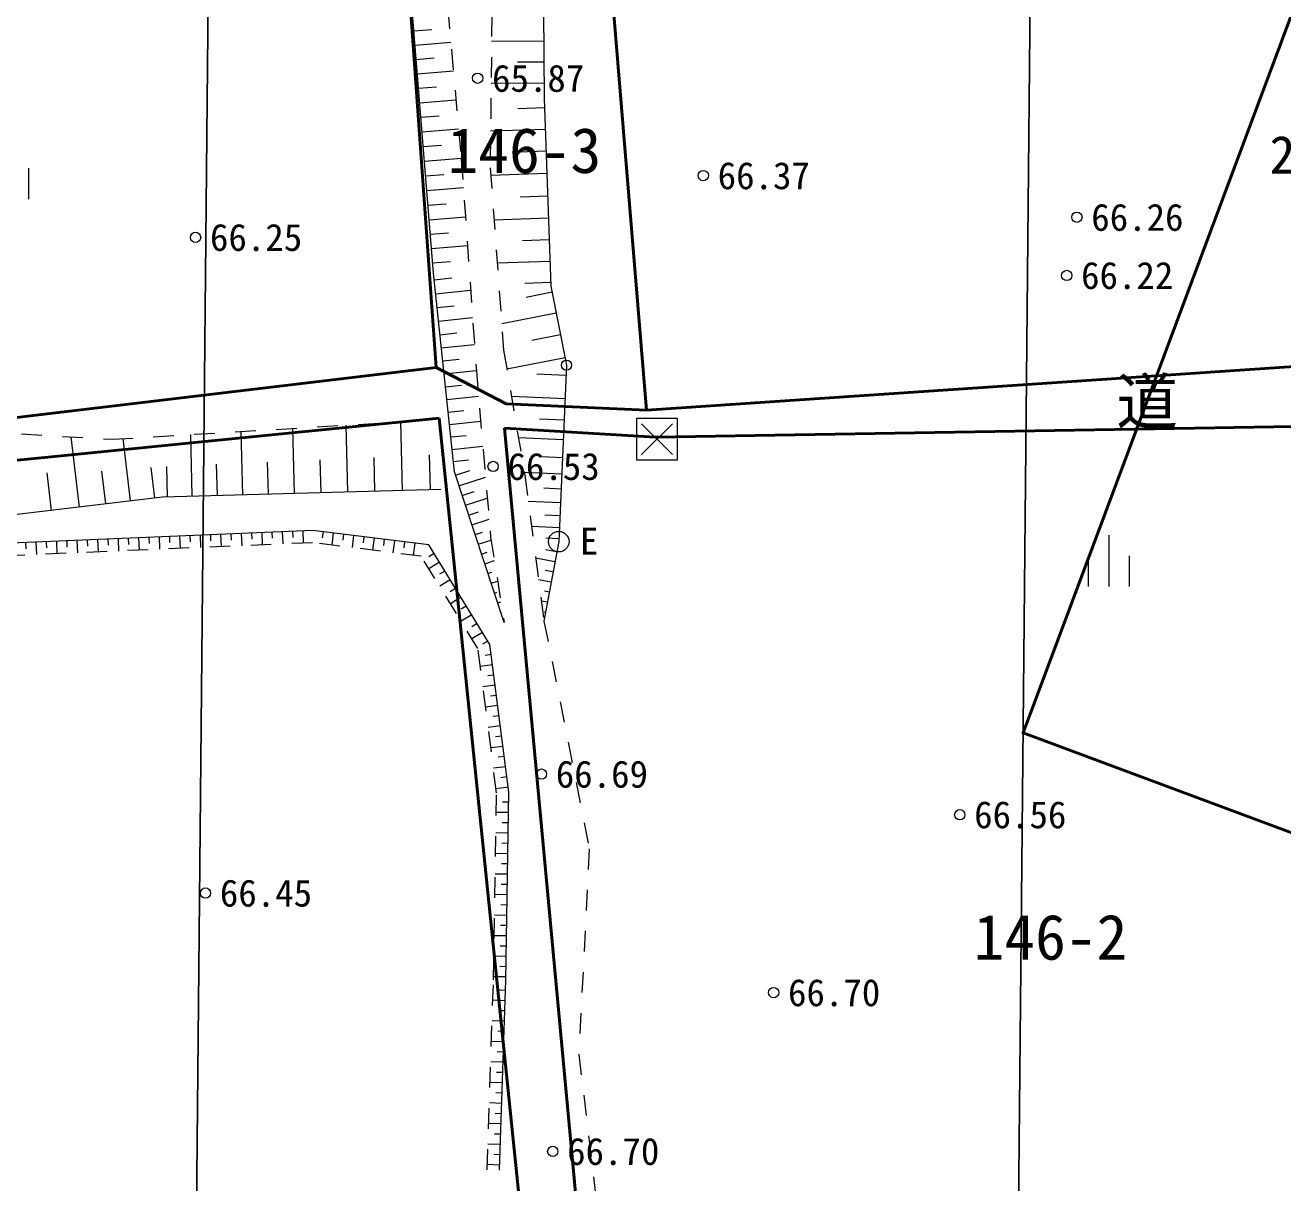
# Model space of a CAD drawing. Units: millimetres, scale not verified. Extents: x 0 to 478532, y 0 to 420999.
# Drawn here: x 160449 to 191054, y 148416 to 176582 of the extents above; entities that cross this region are included whole.
import ezdxf
from ezdxf.enums import TextEntityAlignment as Align

# ---------------------------------------------------------------- set-up
doc = ezdxf.new("R2010")
doc.units = ezdxf.units.MM
doc.header["$LTSCALE"] = 500
doc.linetypes.add('USER1', pattern=[2, 1, -1])
for name, color, linetype, lineweight in [('BGD', 7, 'Continuous', 13), ('BGD-EXST', 7, 'Continuous', 13), ('BMK-1', 171, 'Continuous', 25), ('BMK-SRVR', 3, 'Continuous', 13), ('単点測量範囲', 1, 'Continuous', 50), ('境界', 6, 'Continuous', 50)]:
    doc.layers.add(name, color=color, linetype=linetype, lineweight=lineweight)
doc.layers.add('地番名', color=6, linetype='Continuous')
doc.styles.add('ＭＳ ゴシック', font='')
doc.styles.get('ＭＳ ゴシック').set_extended_font_data('MS Gothic')

msp = doc.modelspace()

# ---------------------------------------------------------------- linework, layer by layer
at = {"layer": 'BGD', "linetype": 'USER1'}
for p, q in [((170550.8, 178981.7), (171062.9, 173321.4)), ((171816, 177804.2), (171765.7, 173110)), ((171062.9, 173321.4), (171420.9, 168260)), ((171765.7, 173110), (172091.4, 168678.3)), ((172091.4, 168678.3), (172607, 165636.5)), ((171420.9, 168260), (171776, 164128.6)), ((154366, 166986.8), (162567.1, 166505.2)), ((162567.1, 166505.2), (170515.7, 166988.5)), ((172607, 165636.5), (173074.6, 162077.2)), ((171776, 164128.6), (172103.4, 162051.9)), ((167437.8, 163989.8), (159737.1, 163659.6)), ((170088.8, 163659.5), (167437.8, 163989.8)), ((171468.3, 161412.8), (170088.8, 163659.5)), ((173074.6, 162077.2), (174175.2, 156540.4)), ((171921.2, 157906.5), (171468.3, 161412.8)), ((171846.4, 153354), (171921.2, 157906.5)), ((174175.2, 156540.4), (173922.9, 151541.9)), ((171689.9, 148733.8), (171846.4, 153354)), ((173922.9, 151541.9), (174431.6, 147296.2))]:
    msp.add_line(p, q, dxfattribs=at)
at = {"layer": 'BGD'}
for p, q in [((173064.2, 176933.2), (173080.7, 174800.6)), ((170384.4, 170549.4), (169875.6, 176860)), ((169909, 176445.1), (170341.5, 176480)), ((169937, 176097.7), (170805.4, 176167.8)), ((173069.9, 176193.5), (171798.7, 176183.7)), ((169965.1, 175749), (170401, 175784.2)), ((173073.8, 175685), (172433.5, 175680)), ((169993.4, 175398.9), (170868.6, 175469.5)), ((170021.7, 175047.5), (170461, 175082.9)), ((173077.8, 175172.8), (171787.7, 175162.8)), ((170050.2, 174694.6), (170932.3, 174765.8)), ((173080.7, 174800.6), (173240.9, 170229.2)), ((173088.8, 174568.4), (172434.8, 174545.5)), ((170078.7, 174340.4), (170521.5, 174376.1)), ((170107.4, 173984.8), (170996.4, 174056.5)), ((173107.2, 174045.2), (171775.2, 173998.6)), ((170136.2, 173627.8), (170582.5, 173663.8)), ((170165.1, 173269.4), (171061.1, 173341.7)), ((173125.8, 173512.4), (172447.7, 173488.7)), ((160526.8, 173099.1), (160526.8, 172349.1)), ((170193.9, 172912.2), (170640.3, 172948.2)), ((173144.9, 172969.9), (171779.5, 172922.1)), ((170222.6, 172556.5), (171112, 172628.2)), ((173164, 172423.8), (172491.8, 172400.2)), ((170251.2, 172202.1), (170694.1, 172237.8)), ((170279.6, 171849.2), (171162, 171920.3)), ((173182.8, 171886), (171859.1, 171839.6)), ((170308, 171497.6), (170747.4, 171533)), ((170336.2, 171147.4), (171211.7, 171218)), ((173201.4, 171356.5), (172549.7, 171333.7)), ((170364.3, 170798.6), (170800.4, 170833.7)), ((173219.7, 170835.1), (171936.2, 170790.2)), ((170893.1, 165715.1), (170384.4, 170549.4)), ((170401.7, 170385.3), (170832.9, 170430.7)), ((173237.7, 170321.8), (172605.8, 170299.6)), ((173240.9, 170229.2), (173621.8, 168309.9)), ((170437.5, 170045), (171288.3, 170134.5)), ((173269.8, 170083.3), (172638.2, 169958)), ((170472.8, 169709.2), (170892.5, 169753.4)), ((173370.1, 169578), (172044.6, 169315)), ((170507.7, 169378), (171335.7, 169465.2)), ((170542.1, 169051.3), (170950.5, 169094.3)), ((173475.3, 169047.8), (172779.9, 168909.8)), ((170576, 168729), (171381.7, 168813.8)), ((170609.4, 168411.1), (171006.9, 168452.9)), ((173585.8, 168491.5), (172170.7, 168210.7)), ((170642.5, 168096.9), (171427.8, 168179.6)), ((173610.8, 168060.1), (172898.2, 168091.4)), ((173621.8, 168309.9), (173433.2, 164015.6)), ((170675.3, 167785.2), (171065, 167826.2)), ((170707.9, 167475.8), (171481.3, 167557.2)), ((173585.8, 167490), (172283.1, 167547.2)), ((170740.2, 167168.8), (171124, 167209.2)), ((168300.6, 165220.3), (168256.8, 166851.2)), ((169632.4, 165256), (169587.4, 166932.1)), ((170772.2, 166864.1), (171534, 166944.2)), ((173562.9, 166969), (172967.6, 166995.1)), ((175447.8, 166134.5), (176197.8, 166884.5)), ((175447.8, 166884.5), (176197.8, 166134.5)), ((161772.9, 164857.6), (161568.4, 166563.8)), ((163015.6, 165006.5), (162834, 166521.4)), ((164516.8, 165118.7), (164476.4, 166621.3)), ((165743.8, 165151.6), (165702.3, 166695.8)), ((167004.7, 165185.5), (166962.1, 166772.4)), ((170804, 166561.7), (171182, 166601.4)), ((173542, 166492.7), (172453.8, 166540.5)), ((170835.6, 166261.6), (171585.9, 166340.5)), ((165126.1, 165135), (165105.6, 165896.7)), ((166369.9, 165168.4), (166348.9, 165951.2)), ((167648.2, 165202.8), (167626.6, 166007.1)), ((168961.9, 165238), (168939.7, 166064.7)), ((170312, 165274.3), (170289.2, 166123.8)), ((170867, 165963.7), (171239.2, 166002.9)), ((173522.9, 166057.5), (173025.6, 166079.3)), ((161090.4, 164775.7), (160980.8, 165690.3)), ((162409.6, 164933.9), (162314.2, 165729.8)), ((163607.7, 165077.5), (163518.9, 165817.6)), ((163915.7, 165102.5), (163895.8, 165843.7)), ((172103.4, 162051.9), (170893.1, 165715.1)), ((170920.2, 165633.3), (171273.4, 165750)), ((171005.4, 165375.2), (171650.5, 165588.4)), ((173505.4, 165659.6), (172596.4, 165699.5)), ((170561.9, 165281), (163788.1, 165099.1)), ((173489.4, 165296), (173068.2, 165314.5)), ((163788.1, 165099.1), (151508.6, 163627.2)), ((171083.8, 165137.9), (171378.2, 165235.1)), ((171162.3, 164900.5), (171694.5, 165076.3)), ((173474.6, 164959), (172691.5, 164993.4)), ((171240.7, 164663.1), (171478.6, 164741.7)), ((173460.9, 164645.7), (173096.9, 164661.7)), ((171319.1, 164425.7), (171738.5, 164564.3)), ((173448.1, 164354.6), (172771.5, 164384.3)), ((161959.3, 164055.2), (161965.8, 163905.3)), ((162209.1, 164065.9), (162222, 163766.1)), ((162458.9, 164076.6), (162465.3, 163926.7)), ((162708.7, 164087.3), (162721.5, 163787.6)), ((162958.4, 164098), (162964.9, 163948.1)), ((163208.2, 164108.7), (163221.1, 163809)), ((163458, 164119.4), (163464.4, 163969.6)), ((163707.7, 164130.1), (163720.6, 163830.4)), ((163957.5, 164140.8), (163963.9, 163991)), ((164207.3, 164151.5), (164220.1, 163851.8)), ((164457.1, 164162.2), (164463.5, 164012.4)), ((164706.8, 164173), (164719.7, 163873.2)), ((164956.6, 164183.7), (164963, 164033.8)), ((165206.4, 164194.4), (165219.2, 163894.6)), ((165456.1, 164205.1), (165462.6, 164055.2)), ((165705.9, 164215.8), (165718.8, 163916.1)), ((165955.7, 164226.5), (165962.1, 164076.6)), ((166205.4, 164237.2), (166218.3, 163937.5)), ((166455.2, 164247.9), (166461.6, 164098.1)), ((166705, 164258.6), (166717.8, 163958.9)), ((166954.8, 164269.3), (166961.2, 164119.5)), ((167204.5, 164280), (167217.4, 163980.3)), ((167698, 164259.7), (167679.5, 164110.8)), ((167946.1, 164228.7), (167909, 163931)), ((168194.2, 164197.8), (168175.7, 164049)), ((168442.3, 164166.9), (168405.2, 163869.2)), ((168690.4, 164136), (168671.8, 163987.2)), ((168938.5, 164105.1), (168901.4, 163807.4)), ((169186.5, 164074.2), (169168, 163925.4)), ((171397.6, 164188.3), (171579, 164248.3)), ((171476, 163951), (171787.7, 164054)), ((173436.2, 164084), (173121.8, 164097.8)), ((186818.4, 164174.3), (186818.4, 162924.3)), ((160460.7, 163990.9), (160467.2, 163841.1)), ((160710.5, 164001.6), (160723.3, 163701.9)), ((160960.3, 164012.3), (160966.7, 163862.5)), ((161210, 164023), (161222.9, 163723.3)), ((161459.8, 164033.7), (161466.2, 163883.9)), ((161709.6, 164044.5), (161722.4, 163744.7)), ((169434.6, 164043.3), (169397.5, 163745.6)), ((169682.7, 164012.4), (169664.2, 163863.6)), ((169930.8, 163981.5), (169893.7, 163683.8)), ((171554.4, 163713.6), (171690.8, 163758.7)), ((173433.2, 164015.6), (173074.6, 162077.2)), ((173387.7, 163769.8), (173113.3, 163820.5)), ((170399.8, 163726.3), (170272, 163647.8)), ((170530.7, 163513.3), (170275, 163356.3)), ((171632.9, 163476.2), (171866.7, 163553.5)), ((173342.3, 163523.9), (172873.2, 163610.7)), ((186318.4, 163674.3), (186318.4, 162924.3)), ((187318.4, 163674.3), (187318.4, 162924.3)), ((170661.5, 163300.2), (170533.6, 163221.7)), ((171711.3, 163238.8), (171808.7, 163271)), ((173296.8, 163278.1), (173102.1, 163314.1)), ((170792.3, 163087.2), (170536.6, 162930.2)), ((170923.1, 162874.1), (170795.3, 162795.7)), ((171789.7, 163001.5), (171945.6, 163053)), ((173251.3, 163032.3), (172941.6, 163089.6)), ((171053.9, 162661.1), (170798.3, 162504.1)), ((171868.1, 162764.1), (171926.6, 162783.4)), ((171946.6, 162526.7), (172024.5, 162552.4)), ((173160.4, 162540.6), (173010.1, 162568.4)), ((173205.8, 162786.5), (173090.9, 162807.7)), ((171184.7, 162448.1), (171056.9, 162369.6)), ((171315.5, 162235), (171059.9, 162078)), ((172025, 162289.3), (172044.5, 162295.8)), ((173114.9, 162294.8), (173079.6, 162301.3)), ((171446.4, 162022), (171318.5, 161943.5)), ((171577.2, 161808.9), (171321.5, 161651.9)), ((171708, 161595.9), (171580.2, 161517.4)), ((171821.7, 161019.2), (171524.1, 160980.7)), ((171789.6, 161267.1), (171640.9, 161247.9)), ((171853.7, 160771.2), (171704.9, 160752)), ((171885.7, 160523.3), (171588.2, 160484.8)), ((171917.7, 160275.3), (171769, 160256.1)), ((171949.8, 160027.4), (171652.2, 159989)), ((171981.8, 159779.5), (171833, 159760.2)), ((172013.8, 159531.5), (171716.3, 159493.1)), ((172045.8, 159283.6), (171897.1, 159264.4)), ((172077.9, 159035.6), (171780.3, 158997.2)), ((172141.9, 158539.8), (171844.4, 158501.3)), ((172109.9, 158787.7), (171961.1, 158768.5)), ((172174, 158291.8), (172025.2, 158272.6)), ((172206, 158043.9), (171908.5, 158005.4)), ((172217.4, 157673.4), (172067.5, 157675.9)), ((172213.3, 157423.4), (171913.4, 157428.4)), ((172209.2, 157173.5), (172059.2, 157175.9)), ((172205.1, 156923.5), (171905.1, 156928.4)), ((172196.9, 156423.6), (171896.9, 156428.5)), ((172201, 156673.5), (172051, 156676)), ((172192.8, 156173.6), (172042.8, 156176.1)), ((172188.7, 155923.6), (171888.7, 155928.6)), ((172184.6, 155673.7), (172034.6, 155676.1)), ((172180.4, 155423.7), (171880.5, 155428.6)), ((172176.3, 155173.7), (172026.3, 155176.2)), ((172172.2, 154923.8), (171872.3, 154928.7)), ((172168.1, 154673.8), (172018.1, 154676.3)), ((172164, 154423.8), (171864, 154428.8)), ((172159.9, 154173.9), (172009.9, 154176.3)), ((172155.8, 153923.9), (171855.8, 153928.8)), ((172151.7, 153673.9), (172001.7, 153676.4)), ((172147.6, 153424), (171847.6, 153428.9)), ((172137.8, 153096.6), (171987.9, 153101.6)), ((172129.4, 152846.7), (171829.5, 152856.9)), ((172120.9, 152596.8), (171971, 152601.9)), ((172112.4, 152347), (171812.6, 152357.1)), ((172095.5, 151847.3), (171795.7, 151857.4)), ((172104, 152097.1), (171954.1, 152102.2)), ((172087, 151597.4), (171937.1, 151602.5)), ((172078.6, 151347.6), (171778.8, 151357.7)), ((172070.1, 151097.7), (171920.2, 151102.8)), ((172061.7, 150847.8), (171761.8, 150858)), ((172053.2, 150598), (171903.3, 150603.1)), ((172044.7, 150348.1), (171744.9, 150358.3)), ((172036.3, 150098.3), (171886.4, 150103.4)), ((172027.8, 149848.4), (171728, 149858.6)), ((172010.9, 149348.7), (171711.1, 149358.9)), ((172019.3, 149598.6), (171869.4, 149603.6)), ((172002.4, 149098.9), (171852.5, 149103.9)), ((171994, 148849), (171694.1, 148859.1))]:
    msp.add_line(p, q, dxfattribs=at)
msp.add_lwpolyline([(175322.8, 166009.5), (176322.8, 166009.5), (176322.8, 167009.5), (175322.8, 167009.5)], close=True, dxfattribs=at)
msp.add_lwpolyline([(171989.7, 148723.6), (172146.3, 153346.4), (172221.5, 157923.4), (171757.6, 161515), (170269, 163939.4), (167450, 164290.6), (159711.4, 163958.8), (151946.9, 162954.1), (142996.5, 161866), (138607.5, 161152.6), (137943.6, 159773.9), (138575.5, 154002.6), (139853.5, 148920.3)], dxfattribs=at)
for centre, radius in [((173621.8, 168309.9), 125), ((173433.2, 164015.6), 250)]:
    msp.add_circle(centre, radius, dxfattribs=at)
at = {"layer": 'BGD-EXST'}
for centre in [(171460.3, 175289.7), (176951.3, 172921.1), (186042.6, 171907.9), (164596.4, 171419.1), (185794.7, 170493.1), (171836.3, 165845.8), (173011.6, 158360.4), (183192.1, 157372.3), (164837.1, 155466.1), (178663.2, 153043.9), (173287.4, 149181.4)]:
    msp.add_circle(centre, 125, dxfattribs=at)
at = {"layer": 'BMK-1'}
for p, q in [((165176.3, 205999.9), (164100.9, 92943.6)), ((185117.2, 199690.7), (184112.7, 94085.4))]:
    msp.add_line(p, q, dxfattribs=at)
at = {"layer": '単点測量範囲'}
msp.add_lwpolyline([(197857.6, 194487.5), (261763.1, 168784.1), (249379.8, 135300.7), (184733.6, 159360.3)], close=True, dxfattribs=at)
at = {"layer": '境界'}
for p, q in [((169649, 179464.2), (170453.9, 168251.3)), ((175572.6, 167214.2), (174564.5, 179359.4)), ((198934.2, 168785.2), (175572.6, 167214.2)), ((170453.9, 168251.3), (132568.1, 163756.3)), ((170453.9, 168251.3), (172153.7, 167366.9)), ((172153.7, 167366.9), (175572.6, 167214.2)), ((132849.6, 163277.2), (170523.2, 167021.1)), ((170523.2, 167021.1), (173330, 139668.3)), ((175789.7, 166554.6), (197859.6, 166932.7)), ((174622.3, 139783.4), (172113.8, 166775.6)), ((172113.8, 166775.6), (175789.7, 166554.6))]:
    msp.add_line(p, q, dxfattribs=at)

# ---------------------------------------------------------------- texts
at = {"layer": 'BGD', "style": 'ＭＳ ゴシック'}
msp.add_text('E', height=659.8, dxfattribs=at).set_placement((174174, 164027.9), align=Align.MIDDLE_CENTER)
at = {"layer": 'BGD-EXST', "style": 'ＭＳ ゴシック'}
for s, p in [('65.87', (171810.3, 175289.7)), ('66.37', (177301.3, 172921.1)), ('66.26', (186392.6, 171907.9)), ('66.25', (164946.4, 171419.1)), ('66.22', (186144.7, 170493.1)), ('66.53', (172186.3, 165845.8)), ('66.69', (173361.6, 158360.4)), ('66.56', (183542.1, 157372.3)), ('66.45', (165187.1, 155466.1)), ('66.70', (179013.2, 153043.9)), ('66.70', (173637.4, 149181.4))]:
    msp.add_text(s, height=659.8, dxfattribs=at).set_placement(p, align=Align.MIDDLE_LEFT)
at = {"layer": 'BMK-SRVR', "style": 'ＭＳ ゴシック'}
msp.add_text('218-01', height=916.4, dxfattribs=at).set_placement((192603.4, 173430.7), align=Align.MIDDLE_CENTER)
at = {"layer": '地番名', "style": 'ＭＳ ゴシック'}
for s, p in [('146-3', (172597.9, 172655)), ('道', (187752.5, 166546.9)), ('146-2', (185399.9, 153514.4))]:
    msp.add_text(s, height=1100, dxfattribs=at).set_placement(p, align=Align.BOTTOM_CENTER)

doc.saveas('drawing.dxf')
